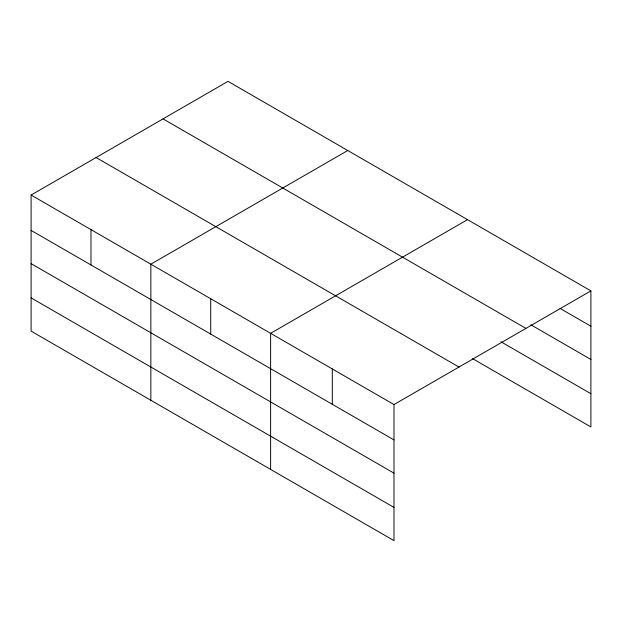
<?xml version="1.0" encoding="UTF-8"?>
<svg xmlns="http://www.w3.org/2000/svg" width="622" height="622" viewBox="0 0 622 622"><rect width="100%" height="100%" fill="white"/><g stroke="black" fill="none" stroke-linecap="round" stroke-linejoin="round"><path stroke-width="0.93" d="M31.1 195.051L393.99 404.564L393.99 540.635L31.1 331.122L31.1 195.051L228.01 81.365L590.9 290.878L590.9 426.949L472.518 358.606M347.768 150.501L150.851 264.187L150.851 400.265M467.519 219.644L270.609 333.33L270.609 469.4M393.99 404.564L590.9 290.878M560.057 308.411L590.9 326.216M530.877 324.808L590.9 359.462M163.034 118.88L525.917 328.393M500.865 341.727L590.9 393.71M96.083 157.529L458.966 367.042M31.1 230.397L393.99 439.909M31.1 263.635L393.99 473.148M31.1 297.884L393.99 507.397M332.296 368.947L332.296 404.292M210.726 298.754L210.726 334.1M90.975 229.619L90.975 264.964"/></g></svg>
